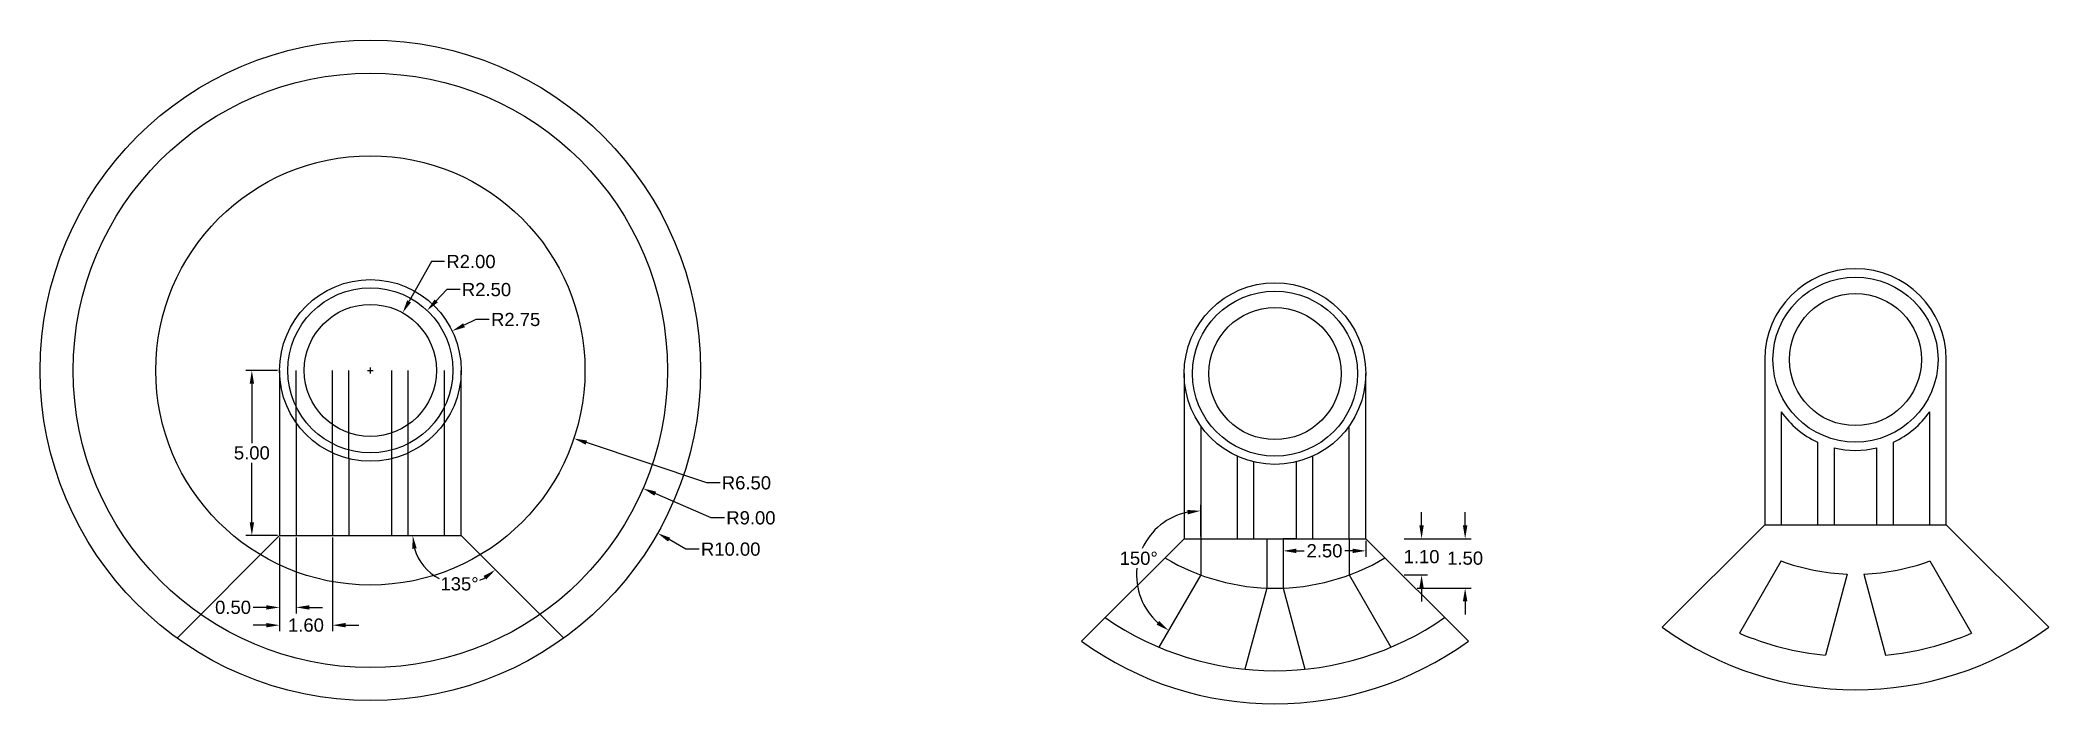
# Model space of a CAD drawing. Header units: centimetres. Extents: x 4.5 to 65.3, y 2.2 to 22.3.
import ezdxf

# ---------------------------------------------------------------- set-up
doc = ezdxf.new("R2010")
doc.units = ezdxf.units.CM
doc.layers.add('Cotare', color=3, linetype='Continuous')
doc.layers.add('Suport de film', color=60, linetype='Continuous')
doc.styles.get("Standard").update_dxf_attribs({"font": 'arial.ttf'})
doc.dimstyles.get("Standard").update_dxf_attribs({"dimtxt": 0.4, "dimasz": 0.4, "dimexe": 0.18, "dimexo": 0.0625, "dimgap": 0.09, "dimtad": 0, "dimtih": 1, "dimtoh": 1, "dimzin": 0, "dimdsep": 46, "dimtxsty": 'Standard', "dimcen": 0.09, "dimadec": 0, "dimazin": 0, "dimtfac": 1, "dimtofl": 0, "dimtmove": 0, "dimatfit": 3, "dimfxl": 1, "dimtolj": 1, "dimtzin": 0, "dimarcsym": 0})

# ---------------------------------------------------------------- blocks, each defined once
blk = doc.blocks.new('*D1')
at = {"layer": 'Cotare', "color": 0, "lineweight": -2, "transparency": 16777216}
for p, q in [((16.325, 15.583), (15.651, 14.382)), ((16.725, 15.583), (16.325, 15.583)), ((14.387, 12.289), (14.567, 12.289)), ((14.477, 12.199), (14.477, 12.379))]:
    blk.add_line(p, q, dxfattribs=at)
at = {"layer": 'Cotare', "color": 0, "transparency": 16777216}
blk.add_solid([(15.593, 14.414), (15.709, 14.349), (15.455, 14.033)], dxfattribs=at)
at = {"layer": 'Defpoints', "color": 0, "transparency": 16777216}
for p in [(15.455, 14.033), (14.477, 12.289)]:
    blk.add_point(p, dxfattribs=at)
at = {"layer": 'Cotare', "color": 0, "transparency": 16777216, "insert": (17.525, 15.583), "char_height": 0.4, "attachment_point": 5}
blk.add_mtext('\\A1;R2.00', dxfattribs=at)
blk = doc.blocks.new('*D2')
at = {"layer": 'Cotare', "color": 0, "lineweight": -2, "transparency": 16777216}
for p, q in [((16.794, 14.734), (16.472, 14.394)), ((17.194, 14.734), (16.794, 14.734)), ((14.387, 12.289), (14.567, 12.289)), ((14.477, 12.199), (14.477, 12.379))]:
    blk.add_line(p, q, dxfattribs=at)
at = {"layer": 'Cotare', "color": 0, "transparency": 16777216}
blk.add_solid([(16.423, 14.439), (16.52, 14.348), (16.197, 14.103)], dxfattribs=at)
at = {"layer": 'Defpoints', "color": 0, "transparency": 16777216}
for p in [(16.197, 14.103), (14.477, 12.289)]:
    blk.add_point(p, dxfattribs=at)
at = {"layer": 'Cotare', "color": 0, "transparency": 16777216, "insert": (17.995, 14.734), "char_height": 0.4, "attachment_point": 5}
blk.add_mtext('\\A1;R2.50', dxfattribs=at)
blk = doc.blocks.new('*D3')
at = {"layer": 'Cotare', "color": 0, "lineweight": -2, "transparency": 16777216}
for p, q in [((17.676, 13.828), (17.315, 13.655)), ((18.076, 13.828), (17.676, 13.828)), ((14.387, 12.289), (14.567, 12.289)), ((14.477, 12.199), (14.477, 12.379))]:
    blk.add_line(p, q, dxfattribs=at)
at = {"layer": 'Cotare', "color": 0, "transparency": 16777216}
blk.add_solid([(17.286, 13.715), (17.344, 13.595), (16.955, 13.481)], dxfattribs=at)
at = {"layer": 'Defpoints', "color": 0, "transparency": 16777216}
for p in [(16.955, 13.481), (14.477, 12.289)]:
    blk.add_point(p, dxfattribs=at)
at = {"layer": 'Cotare', "color": 0, "transparency": 16777216, "insert": (18.878, 13.828), "char_height": 0.4, "attachment_point": 5}
blk.add_mtext('\\A1;R2.75', dxfattribs=at)
blk = doc.blocks.new('*D4')
at = {"layer": 'Cotare', "color": 0, "lineweight": -2, "transparency": 16777216}
for p, q in [((14.387, 12.289), (14.567, 12.289)), ((14.477, 12.199), (14.477, 12.379)), ((24.667, 8.882), (21.021, 10.101)), ((25.067, 8.882), (24.667, 8.882))]:
    blk.add_line(p, q, dxfattribs=at)
at = {"layer": 'Cotare', "color": 0, "transparency": 16777216}
blk.add_solid([(21.042, 10.164), (21, 10.038), (20.641, 10.228)], dxfattribs=at)
at = {"layer": 'Defpoints', "color": 0, "transparency": 16777216}
for p in [(14.477, 12.289), (20.641, 10.228)]:
    blk.add_point(p, dxfattribs=at)
at = {"layer": 'Cotare', "color": 0, "transparency": 16777216, "insert": (25.867, 8.882), "char_height": 0.4, "attachment_point": 5}
blk.add_mtext('\\A1;R6.50', dxfattribs=at)
blk = doc.blocks.new('*D5')
at = {"layer": 'Cotare', "color": 0, "lineweight": -2, "transparency": 16777216}
for p, q in [((14.387, 12.289), (14.567, 12.289)), ((14.477, 12.199), (14.477, 12.379)), ((24.803, 7.822), (23.104, 8.556)), ((25.203, 7.822), (24.803, 7.822))]:
    blk.add_line(p, q, dxfattribs=at)
at = {"layer": 'Cotare', "color": 0, "transparency": 16777216}
blk.add_solid([(23.131, 8.618), (23.078, 8.495), (22.737, 8.715)], dxfattribs=at)
at = {"layer": 'Defpoints', "color": 0, "transparency": 16777216}
for p in [(14.477, 12.289), (22.737, 8.715)]:
    blk.add_point(p, dxfattribs=at)
at = {"layer": 'Cotare', "color": 0, "transparency": 16777216, "insert": (26.003, 7.822), "char_height": 0.4, "attachment_point": 5}
blk.add_mtext('\\A1;R9.00', dxfattribs=at)
blk = doc.blocks.new('*D6')
at = {"layer": 'Cotare', "color": 0, "lineweight": -2, "transparency": 16777216}
for p, q in [((14.387, 12.289), (14.567, 12.289)), ((14.477, 12.199), (14.477, 12.379)), ((24.035, 6.874), (23.526, 7.163)), ((24.435, 6.874), (24.035, 6.874))]:
    blk.add_line(p, q, dxfattribs=at)
at = {"layer": 'Cotare', "color": 0, "transparency": 16777216}
blk.add_solid([(23.559, 7.221), (23.493, 7.105), (23.178, 7.36)], dxfattribs=at)
at = {"layer": 'Defpoints', "color": 0, "transparency": 16777216}
for p in [(14.477, 12.289), (23.178, 7.36)]:
    blk.add_point(p, dxfattribs=at)
at = {"layer": 'Cotare', "color": 0, "transparency": 16777216, "insert": (25.391, 6.874), "char_height": 0.4, "attachment_point": 5}
blk.add_mtext('\\A1;R10.00', dxfattribs=at)
blk = doc.blocks.new('*D7')
at = {"layer": 'Cotare', "color": 0, "lineweight": -2, "transparency": 16777216}
for p, q in [((11.664, 12.289), (10.708, 12.289)), ((10.888, 11.889), (10.888, 10.083)), ((10.888, 7.689), (10.888, 9.494)), ((11.664, 7.289), (10.708, 7.289))]:
    blk.add_line(p, q, dxfattribs=at)
at = {"layer": 'Cotare', "color": 0, "transparency": 16777216}
for points in [[(10.822, 11.889), (10.955, 11.889), (10.888, 12.289)], [(10.822, 7.689), (10.955, 7.689), (10.888, 7.289)]]:
    blk.add_solid(points, dxfattribs=at)
at = {"layer": 'Defpoints', "color": 0, "transparency": 16777216}
for p in [(11.727, 12.289), (10.888, 7.289), (11.727, 7.289)]:
    blk.add_point(p, dxfattribs=at)
at = {"layer": 'Cotare', "color": 0, "transparency": 16777216, "insert": (10.888, 9.789), "char_height": 0.4, "attachment_point": 5}
blk.add_mtext('\\A1;5.00', dxfattribs=at)
blk = doc.blocks.new('*D10')
at = {"layer": 'Cotare', "color": 0, "lineweight": -2, "transparency": 16777216}
for p, q in [((11.727, 7.226), (11.727, 4.393)), ((13.327, 7.226), (13.327, 4.393)), ((11.327, 4.573), (10.927, 4.573)), ((13.727, 4.573), (14.127, 4.573))]:
    blk.add_line(p, q, dxfattribs=at)
at = {"layer": 'Cotare', "color": 0, "transparency": 16777216}
for points in [[(11.327, 4.64), (11.327, 4.506), (11.727, 4.573)], [(13.727, 4.64), (13.727, 4.506), (13.327, 4.573)]]:
    blk.add_solid(points, dxfattribs=at)
at = {"layer": 'Defpoints', "color": 0, "transparency": 16777216}
for p in [(11.727, 7.289), (13.327, 7.289), (13.327, 4.573)]:
    blk.add_point(p, dxfattribs=at)
at = {"layer": 'Cotare', "color": 0, "transparency": 16777216, "insert": (12.527, 4.573), "char_height": 0.4, "attachment_point": 5}
blk.add_mtext('\\A1;1.60', dxfattribs=at)
blk = doc.blocks.new('*D11')
at = {"layer": 'Cotare', "color": 0, "lineweight": -2, "transparency": 16777216}
for p, q in [((11.727, 7.226), (11.727, 4.932)), ((12.227, 7.226), (12.227, 4.932)), ((11.327, 5.112), (10.927, 5.112)), ((12.627, 5.112), (13.027, 5.112))]:
    blk.add_line(p, q, dxfattribs=at)
at = {"layer": 'Cotare', "color": 0, "transparency": 16777216}
for points in [[(11.327, 5.178), (11.327, 5.045), (11.727, 5.112)], [(12.627, 5.178), (12.627, 5.045), (12.227, 5.112)]]:
    blk.add_solid(points, dxfattribs=at)
at = {"layer": 'Defpoints', "color": 0, "transparency": 16777216}
for p in [(11.727, 7.289), (12.227, 7.289), (11.727, 5.112)]:
    blk.add_point(p, dxfattribs=at)
at = {"layer": 'Cotare', "color": 0, "transparency": 16777216, "insert": (10.318, 5.112), "char_height": 0.4, "attachment_point": 5}
blk.add_mtext('\\A1;0.50', dxfattribs=at)
blk = doc.blocks.new('*D13')
at = {"layer": 'Cotare', "color": 0, "lineweight": -2, "transparency": 16777216}
for start, end in [(195.6705, 242.94473), (292.88587, 299.3295)]:
    blk.add_arc((17.227, 7.289), 1.467, start, end, dxfattribs=at)
at = {"layer": 'Cotare', "color": 0, "transparency": 16777216}
for points in [[(15.748, 6.883), (15.88, 6.902), (15.76, 7.289)], [(17.905, 6.063), (17.986, 5.957), (18.264, 6.251)]]:
    blk.add_solid(points, dxfattribs=at)
at = {"layer": 'Defpoints', "color": 0, "transparency": 16777216}
for p in [(11.727, 7.289), (17.227, 7.289), (17.227, 7.289), (16.19, 6.251), (20.333, 4.183)]:
    blk.add_point(p, dxfattribs=at)
at = {"layer": 'Cotare', "color": 0, "transparency": 16777216, "insert": (17.179, 5.822), "char_height": 0.4, "attachment_point": 5}
blk.add_mtext('\\A1;135°', dxfattribs=at)
blk = doc.blocks.new('*D14')
at = {"layer": 'Cotare', "color": 0, "lineweight": -2, "transparency": 16777216}
for p, q in [((46.314, 7.592), (46.314, 7.992)), ((45.785, 7.192), (46.494, 7.192)), ((45.785, 6.094), (46.494, 6.094)), ((46.314, 5.694), (46.314, 5.294))]:
    blk.add_line(p, q, dxfattribs=at)
at = {"layer": 'Cotare', "color": 0, "transparency": 16777216}
for points in [[(46.248, 7.592), (46.381, 7.592), (46.314, 7.192)], [(46.248, 5.694), (46.381, 5.694), (46.314, 6.094)]]:
    blk.add_solid(points, dxfattribs=at)
at = {"layer": 'Defpoints', "color": 0, "transparency": 16777216}
for p in [(45.723, 7.192), (46.314, 7.192), (45.723, 6.094)]:
    blk.add_point(p, dxfattribs=at)
at = {"layer": 'Cotare', "color": 0, "transparency": 16777216, "insert": (46.314, 6.646), "char_height": 0.4, "attachment_point": 5}
blk.add_mtext('\\A1;1.10', dxfattribs=at)
blk = doc.blocks.new('*D16')
at = {"layer": 'Cotare', "color": 0, "lineweight": -2, "transparency": 16777216}
for p, q in [((42.125, 7.129), (42.125, 6.644)), ((42.525, 6.824), (42.762, 6.824)), ((44.225, 6.824), (43.987, 6.824)), ((44.625, 7.129), (44.625, 6.644))]:
    blk.add_line(p, q, dxfattribs=at)
at = {"layer": 'Cotare', "color": 0, "transparency": 16777216}
for points in [[(42.525, 6.891), (42.525, 6.757), (42.125, 6.824)], [(44.225, 6.891), (44.225, 6.757), (44.625, 6.824)]]:
    blk.add_solid(points, dxfattribs=at)
at = {"layer": 'Defpoints', "color": 0, "transparency": 16777216}
for p in [(42.125, 7.192), (44.625, 7.192), (44.625, 6.824)]:
    blk.add_point(p, dxfattribs=at)
at = {"layer": 'Cotare', "color": 0, "transparency": 16777216, "insert": (43.375, 6.824), "char_height": 0.4, "attachment_point": 5}
blk.add_mtext('\\A1;2.50', dxfattribs=at)
blk = doc.blocks.new('*D19')
at = {"layer": 'Cotare', "color": 0, "lineweight": -2, "transparency": 16777216}
for p, q in [((47.634, 7.592), (47.634, 7.992)), ((46.182, 7.192), (47.814, 7.192)), ((46.182, 5.697), (47.814, 5.697)), ((47.634, 5.297), (47.634, 4.897))]:
    blk.add_line(p, q, dxfattribs=at)
at = {"layer": 'Cotare', "color": 0, "transparency": 16777216}
for points in [[(47.567, 7.592), (47.701, 7.592), (47.634, 7.192)], [(47.567, 5.297), (47.701, 5.297), (47.634, 5.697)]]:
    blk.add_solid(points, dxfattribs=at)
at = {"layer": 'Defpoints', "color": 0, "transparency": 16777216}
for p in [(46.12, 7.192), (47.634, 7.192), (46.12, 5.697)]:
    blk.add_point(p, dxfattribs=at)
at = {"layer": 'Cotare', "color": 0, "transparency": 16777216, "insert": (47.634, 6.601), "char_height": 0.4, "attachment_point": 5}
blk.add_mtext('\\A1;1.50', dxfattribs=at)
blk = doc.blocks.new('*D20')
at = {"layer": 'Cotare', "color": 0, "lineweight": -2, "transparency": 16777216}
blk.add_line((39.625, 7.254), (39.625, 8.216), dxfattribs=at)
for start, end in [(101.81829, 155.77786), (173.83669, 228.18171)]:
    blk.add_arc((39.625, 6.094), 1.943, start, end, dxfattribs=at)
at = {"layer": 'Cotare', "color": 0, "transparency": 16777216}
for points in [[(39.22, 8.062), (39.234, 7.929), (39.625, 8.036)], [(38.368, 4.7), (38.29, 4.592), (38.653, 4.411)]]:
    blk.add_solid(points, dxfattribs=at)
at = {"layer": 'Defpoints', "color": 0, "transparency": 16777216}
for p in [(38.136, 7.342), (39.625, 7.192), (39.625, 6.094), (39.625, 6.094), (38.361, 3.906)]:
    blk.add_point(p, dxfattribs=at)
at = {"layer": 'Cotare', "color": 0, "transparency": 16777216, "insert": (37.748, 6.597), "char_height": 0.4, "attachment_point": 5}
blk.add_mtext('\\A1;150°', dxfattribs=at)

msp = doc.modelspace()

# ---------------------------------------------------------------- linework, layer by layer
at = {"layer": 'Suport de film'}
for p, q in [((11.727, 12.289), (11.727, 7.289)), ((12.227, 10.708), (12.227, 12.289)), ((13.327, 9.791), (13.327, 12.289)), ((13.827, 9.617), (13.827, 12.289)), ((15.127, 9.617), (15.127, 12.289)), ((15.627, 9.791), (15.627, 12.289)), ((16.727, 10.708), (16.727, 12.289)), ((17.227, 7.289), (17.227, 12.289)), ((39.125, 12.192), (39.125, 7.192)), ((44.625, 7.192), (44.625, 12.192)), ((56.706, 12.616), (56.706, 7.616)), ((62.206, 7.616), (62.206, 12.616)), ((57.206, 11.035), (57.206, 7.616)), ((61.706, 7.616), (61.706, 11.035)), ((12.227, 10.708), (12.227, 7.289)), ((16.727, 7.289), (16.727, 10.708)), ((39.625, 10.611), (39.625, 7.192)), ((44.125, 7.192), (44.125, 10.611)), ((13.327, 9.791), (13.327, 7.289)), ((15.627, 7.289), (15.627, 9.791)), ((58.306, 10.118), (58.306, 7.616)), ((58.806, 9.944), (58.806, 7.616)), ((60.106, 7.616), (60.106, 9.944)), ((60.606, 7.616), (60.606, 10.118)), ((13.827, 9.617), (13.827, 7.289)), ((15.127, 7.289), (15.127, 9.617)), ((40.725, 9.694), (40.725, 7.192)), ((41.225, 9.52), (41.225, 7.192)), ((42.525, 7.192), (42.525, 9.52)), ((43.025, 7.192), (43.025, 9.694)), ((56.706, 7.616), (53.6, 4.51)), ((56.706, 7.616), (62.206, 7.616)), ((62.206, 7.616), (65.312, 4.51)), ((11.727, 7.289), (8.621, 4.183)), ((11.727, 7.289), (17.227, 7.289)), ((17.227, 7.289), (20.333, 4.183)), ((39.125, 7.192), (36.019, 4.086)), ((39.125, 7.192), (44.625, 7.192)), ((39.625, 7.192), (39.625, 6.094)), ((41.225, 7.192), (41.625, 7.192)), ((41.625, 7.192), (41.625, 5.697)), ((42.525, 7.192), (42.125, 7.192)), ((42.125, 7.192), (42.125, 5.697)), ((44.125, 7.192), (44.125, 6.094)), ((44.625, 7.192), (47.731, 4.086)), ((39.625, 6.094), (38.361, 3.906)), ((44.125, 6.094), (45.388, 3.906)), ((57.206, 6.518), (55.943, 4.33)), ((59.206, 6.12), (58.547, 3.662)), ((59.706, 6.12), (60.365, 3.662)), ((61.706, 6.518), (62.969, 4.33)), ((41.625, 5.697), (40.966, 3.238)), ((42.125, 5.697), (42.783, 3.238))]:
    msp.add_line(p, q, dxfattribs=at)
for centre, radius in [((14.477, 12.289), 10), ((14.477, 12.289), 9), ((14.477, 12.289), 6.5), ((14.477, 12.289), 2.75), ((14.477, 12.289), 2.5), ((41.875, 12.192), 2.75), ((41.875, 12.192), 2.5), ((59.456, 12.616), 2.5), ((59.456, 12.616), 2), ((14.477, 12.289), 2), ((41.875, 12.192), 2)]:
    msp.add_circle(centre, radius, dxfattribs=at)
for centre, radius, start, end in [((59.456, 12.616), 2.75, 0, 180), ((59.456, 12.616), 2.75, 215.0968, 245.28015), ((59.456, 12.616), 2.75, 294.71985, 324.9032), ((59.456, 12.616), 2.75, 256.32798, 283.67202), ((41.875, 12.192), 6.5, 239.16811, 300.83189), ((59.456, 12.616), 6.5, 249.74775, 267.79577), ((59.456, 12.616), 6.5, 272.20423, 290.25225), ((41.875, 12.192), 9, 235.18207, 304.81793), ((59.456, 12.616), 10, 234.1546, 305.8454), ((59.456, 12.616), 9, 247.02371, 264.2043), ((59.456, 12.616), 9, 275.7957, 292.97629), ((41.875, 12.192), 10, 234.1546, 305.8454)]:
    msp.add_arc(centre, radius, start, end, dxfattribs=at)

# ---------------------------------------------------------------- dimensions: what is measured, and where the dimension line sits
at = {"layer": 'Cotare'}
for mpoint, picture, middle in [((15.455, 14.033), '*D1', (17.525, 15.583)), ((16.197, 14.103), '*D2', (17.995, 14.734)), ((20.641, 10.228), '*D4', (25.867, 8.882)), ((22.737, 8.715), '*D5', (26.003, 7.822)), ((23.178, 7.36), '*D6', (25.391, 6.874))]:
    dim = msp.add_radius_dim(center=(14.477, 12.289), mpoint=mpoint, dimstyle='Standard', dxfattribs=at)
    dim.commit()
    dim.dimension.update_dxf_attribs({"geometry": picture, "text_midpoint": middle, "dimtype": 164})
dim = msp.add_radius_dim(center=(14.477, 12.289), mpoint=(16.955, 13.481), dimstyle='Standard', dxfattribs=at)
dim.commit()
dim.dimension.update_dxf_attribs({"geometry": '*D3', "text_midpoint": (18.878, 13.828)})
for p1, p2, distance, picture, middle in [((11.727, 12.289), (11.727, 7.289), -0.838, '*D7', (10.888, 9.789)), ((12.227, 7.289), (11.727, 7.289), 2.177, '*D11', (10.318, 5.112)), ((11.727, 7.289), (13.327, 7.289), -2.716, '*D10', (12.527, 4.573))]:
    dim = msp.add_aligned_dim(p1=p1, p2=p2, distance=distance, dimstyle='Standard', dxfattribs=at)
    dim.commit()
    dim.dimension.update_dxf_attribs({"geometry": picture, "text_midpoint": middle})
dim = msp.add_angular_dim_2l(base=(38.136, 7.342), line1=((39.625, 7.192), (39.625, 6.094)), line2=((39.625, 6.094), (38.361, 3.906)), dimstyle='Standard', dxfattribs=at)
dim.commit()
dim.dimension.update_dxf_attribs({"geometry": '*D20', "text_midpoint": (37.748, 6.597)})
for base, p1, p2, picture, middle in [((46.314, 7.192), (45.723, 6.094), (45.723, 7.192), '*D14', (46.314, 6.646)), ((47.634, 7.1919), (46.1198, 5.6967), (46.1198, 7.1919), '*D19', (47.634, 6.6011))]:
    dim = msp.add_linear_dim(base=base, p1=p1, p2=p2, angle=90, dimstyle='Standard', dxfattribs=at)
    dim.commit()
    dim.dimension.update_dxf_attribs({"geometry": picture, "text_midpoint": middle, "dimtype": 161})
dim = msp.add_angular_dim_2l(base=(16.19, 6.251), line1=((17.227, 7.289), (20.333, 4.183)), line2=((11.727, 7.289), (17.227, 7.289)), dimstyle='Standard', dxfattribs=at)
dim.commit()
dim.dimension.update_dxf_attribs({"geometry": '*D13', "text_midpoint": (17.179, 5.822), "dimtype": 162})
dim = msp.add_linear_dim(base=(44.625, 6.824), p1=(42.125, 7.192), p2=(44.625, 7.192), dimstyle='Standard', dxfattribs=at)
dim.commit()
dim.dimension.update_dxf_attribs({"geometry": '*D16', "text_midpoint": (43.375, 6.824)})

doc.saveas('drawing.dxf')
